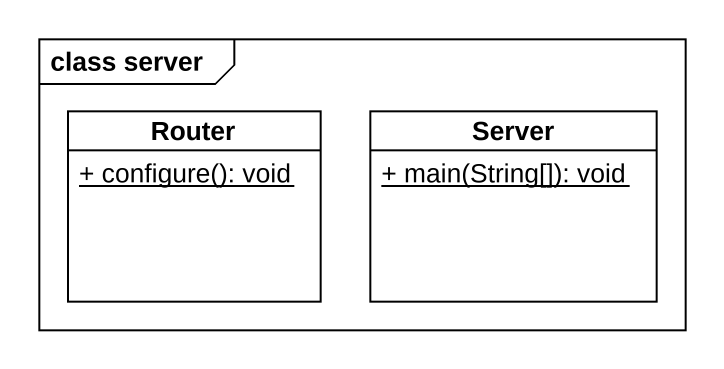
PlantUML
@startuml
mainframe class server
hide circle
hide empty members
skinparam classAttributeIconSize 0
class Router {
  {static} + configure(): void
}
class Server {
  {static} + main(String[]): void
}
@enduml
